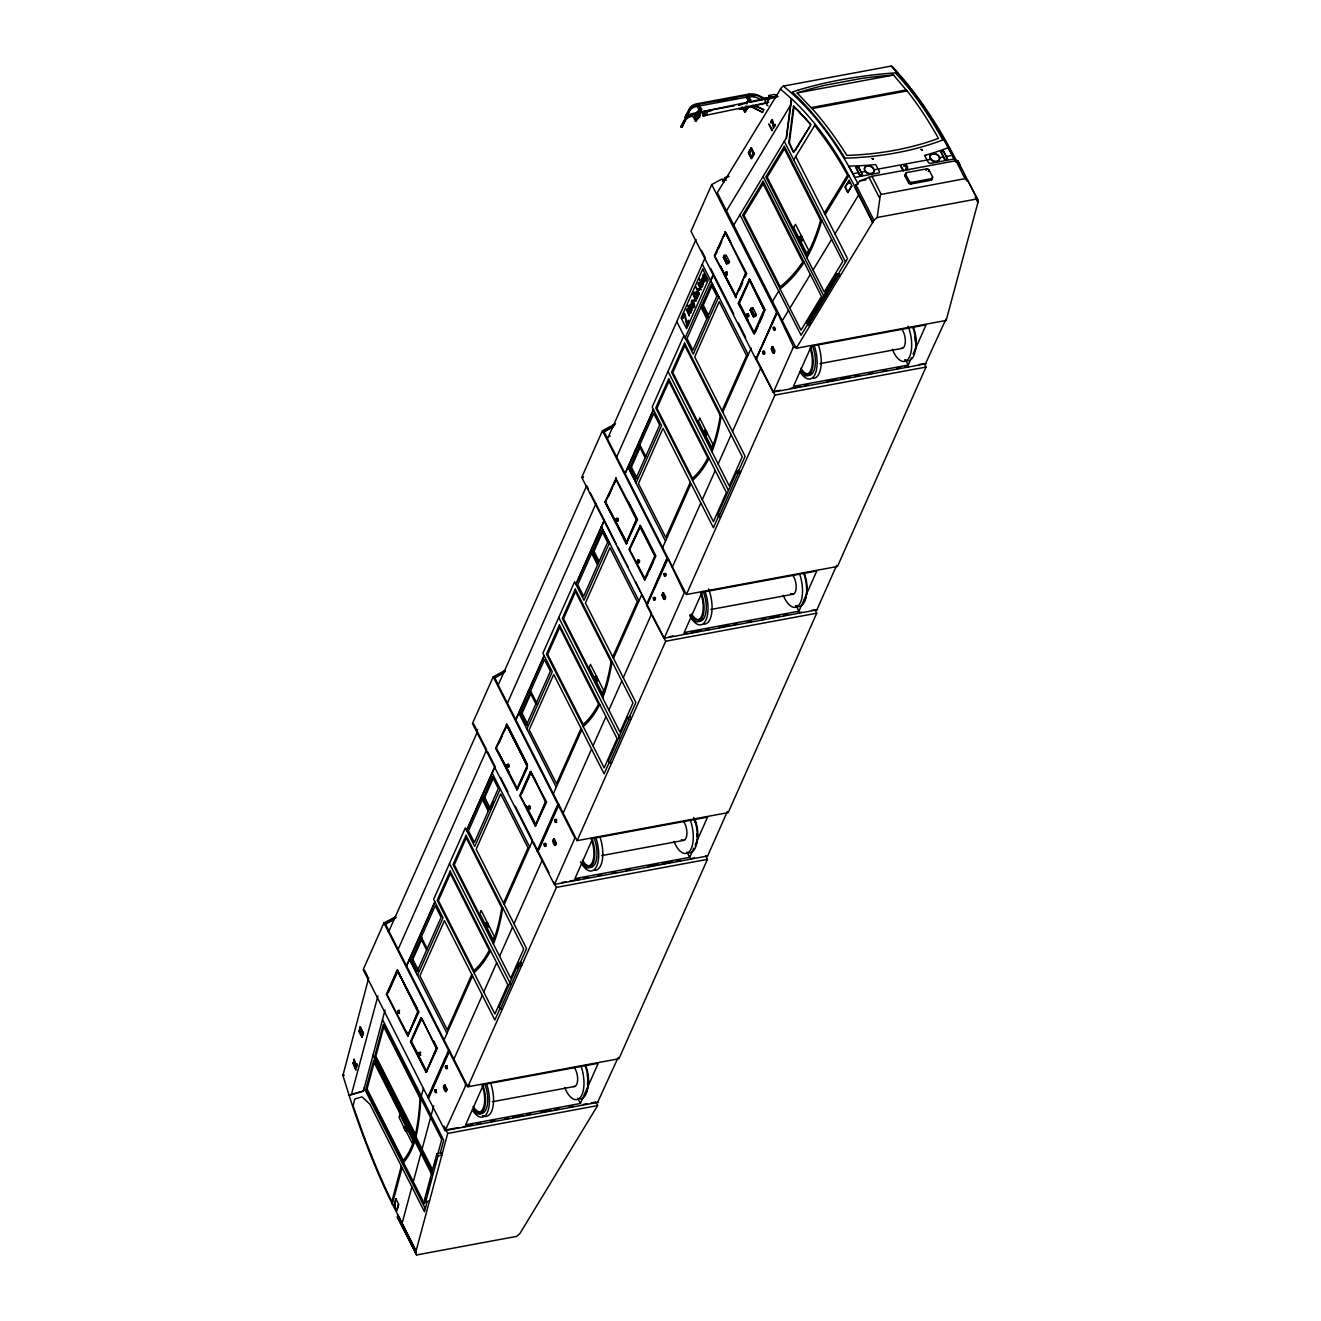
<?xml version="1.0" encoding="UTF-8"?>
<svg xmlns="http://www.w3.org/2000/svg" width="1321" height="1321" viewBox="0 0 1321 1321"><rect width="100%" height="100%" fill="white"/><g stroke="black" fill="none" stroke-linecap="round" stroke-linejoin="round"><path stroke-width="1.5" d="M768.839 98.613L768.888 95.492L774.8 94.402L778.019 96.615L772.108 97.704L768.888 95.492M344.253 1075.211A3.715 1.338 -44.4 0 1 342.932 1075.344L368.757 977.804M796.249 348.265L873.957 220.31L877.194 217.486L880.43 194.567L965.519 178.583L967.765 180.548L978.333 200.941L946.166 320.442L796.249 348.265L717.303 192.668L781.405 87.665A3.715 1.123 -41.5 0 1 783.353 86.096L891.031 66.116A3.715 2.13 -6.9 0 1 892.864 66.975L904.472 80.383A348.1 122.275 75.3 0 1 910.136 87.302M616.874 518.41L618.063 521.234L618.178 518.393M703.135 112.896C704.374 109.379 705.464 117.586 703.317 114.118M791.395 98.613L786.259 138.094L733.749 225.082M786.441 138.309L791.576 98.778M794.103 106.225L789.364 142.685L793.607 152.311L788.769 142.751L793.492 106.274L809.905 123.183M766.411 99.125L757.115 94.782A16.166 12.087 23.9 0 0 748.743 94.138L696.662 103.814A16.166 12.087 23.9 0 0 690.305 107.183L685.153 117.09L686.127 117.552L690.8 108.223A15.125 11.311 23.9 0 1 697.125 104.64L698.066 104.458L700.625 109.478L698.875 116.991L695.44 121.136L699.833 116.809L701.567 109.313L699.024 104.293L747.224 95.343L749.288 101.453L750.724 100.181L748.181 95.162L749.123 94.98A15.125 11.311 23.9 0 1 757.676 95.806L766.064 99.851M700.229 110.997L699.288 115.753L696.101 118.064L697.075 113.441L699.205 111.047L698.347 115.934L696.101 118.064M696.382 117.387L695.44 117.552L696.547 112.384L699.866 109.544L697.488 112.202M698.033 113.259L697.108 118.015M745.919 105.862L745.259 108.949L747.29 106.39M777.029 311.872L755.992 359.428L773.346 392.354L793.508 346.746L777.029 311.872L756.273 358.602M401.287 1166.063L391.842 1201.697L387.829 1193.259A345.64 121.4 75.3 0 1 368.443 1147.833L364.827 1138.834M351.452 1094.382L377.938 995.935M385.055 1009.954L363.391 1091.262L349.124 1095.439M400.065 1113.62L399.091 1117.302L405.118 1130L406.34 1130.495L405.613 1127.275L404.705 1128.712M392.238 1204.24L402.096 1167.632M421.333 1096.1L423.397 1088.454M394.385 1205.082L395.97 1199.237M413.027 1140.287L412.235 1143.21L405.283 1129.521L405.431 1127.16M396.944 1210.102L398.513 1204.257M595.738 1101.929L597.604 1105.594L519.896 1233.566L516.676 1236.373L416.627 1254.95L397.39 1217.153L397.935 1215.072L416.098 1250.855M402.112 1223.296L411.888 1186.952M413.291 1181.734L420.97 1153.216M422.093 1149.039L430.58 1117.516M431.141 1115.436L433.717 1105.859M425.643 1201.912L437.994 1156.024L441.891 1155L440.752 1152.771L436.855 1153.794L424.52 1199.683L425.643 1201.912L429.54 1200.888M425.989 1198.015L424.454 1203.728L366.049 1088.62L373.727 1060.102L432.116 1175.195M426.997 1194.217L428.532 1188.504M429.556 1184.706L431.092 1179.009M434.84 1165.122L436.425 1159.211M437.482 1155.264L441.726 1139.495L383.338 1024.402L374.85 1055.925L432.314 1169.201M427.112 1201.879L424.454 1211.72L369.913 1104.191L362.037 1096.876L354.755 1099.006L353.087 1105.908L364.943 1139.148M415.537 1252.935L447.703 1133.418L443.972 1126.07M922.867 104.491L924.783 108.586M959.723 166.809L960.169 165.158L957.675 160.683L956.421 160.634L871.744 176.353L859.905 180.944L854.456 186.756L872.603 222.539M509.229 766.692C506.637 769.086 507.991 760.285 509.262 765.833M485.979 923.577A2.51 1.123 79.5 0 0 487.333 927.524A2.51 1.123 79.5 0 0 488.027 924.106A2.51 1.123 79.5 0 0 485.979 923.577L486.739 926.764M465.553 1085.895L465.339 1083.418L448.579 1050.41L427.839 1097.14L445.111 1130.776L465.553 1085.895L469.566 1085.152M793.36 347.489L797.389 346.746M618.178 1057.427L597.571 1102.391M945.935 319.17L925.377 363.969M695.44 121.136L692.898 116.116L691.956 116.281A15.125 11.311 23.9 0 0 685.632 119.864L681.801 127.295L680.827 126.833L685.979 116.925A16.166 12.087 23.9 0 1 692.336 113.556L734.377 105.746M681.801 127.295L686.474 117.965A15.125 11.311 23.9 0 1 692.798 114.382L693.74 114.2L695.44 117.552M698.925 109.709L697.224 106.374L698.066 104.458M699.024 104.293L698.165 106.192L746.382 97.242L747.224 95.343M748.743 94.138L747.323 97.077L748.28 96.895A15.125 11.311 23.9 0 1 756.834 97.704L761.854 100.132M395.639 916.741L383.916 922.95L363.176 969.697L427.839 1097.14M497.802 683.865L494.45 677.26L505.349 671.464L504.919 670.606L493.195 676.814L472.439 723.545L554.391 884.641L574.883 838.125L557.858 804.258L537.102 851.005M615.536 423.843L602.459 430.679L581.719 477.409L647.009 604.754M723.809 182.298L722.108 178.946L711.738 184.544L690.982 231.274L755.645 358.718M748.776 107.265L744.598 112.004L747.835 107.447M396.085 917.6L384.692 924.485L394.467 919.201M582.974 477.855L583.453 476.765M614.182 424.454L614.628 425.329L603.235 432.198L613.01 426.931M388.06 931.09L388.539 930.001L385.187 923.396M477.063 730.612L477.541 729.522M695.985 239.497L607.462 438.902L686.408 594.516L837.464 566.478L925.988 367.073L924.122 363.407M723.148 181.439L724.816 177.691L728.135 176.172M748.165 106.522A15.125 11.311 23.9 0 1 752.508 107.447L762.564 112.302L763.769 109.693L755.315 105.614M398.116 949.304L486.64 749.899L477.442 731.784L388.919 931.189L467.865 1086.787L618.938 1058.748L707.445 859.36L705.596 855.678M507.396 703.168L595.903 503.763M616.659 457.033L705.183 257.628L701.501 250.379M397.093 970.258L418.955 1011.985L407.677 1036.06L386.459 994.218L397.093 970.258L417.106 1008.352M527.409 767.699L516.957 789.925L495.722 748.082L506.983 724.007M628.268 501.518L637.498 519.714L626.22 543.79L605.001 501.947L616.263 477.872M720.44 266.594L736.127 297.539L714.265 255.795L725.526 231.736L714.744 255.927L736.028 296.531L720.754 266.429M397.72 970.142L386.937 994.333L408.321 1035.945M517.502 788.819L496.201 748.198L507.082 724.998M605.464 502.063L626.765 542.683L605.464 502.063L616.346 478.863L613.984 484.196M388.357 992.451L397.803 971.133L417.849 1011.985L408.222 1034.954L406.422 1031.404M499.189 742.765L502.343 735.648M504.721 730.331L506.29 726.781M608.469 496.613L612.416 487.746M716.956 252.261L714.744 255.927M718.525 248.711L721.679 241.594M724.04 236.277L725.625 232.727L745.655 273.563L735.401 296.664M683.882 335.633L652.178 407.066L661.557 425.56L636.062 483.024M406.455 965.734L434.857 901.748M466.577 830.315L494.979 766.329L487.565 751.732M515.718 719.598L544.136 655.612M575.84 584.179L604.242 520.193M624.998 473.463L653.4 409.477M685.104 338.044L713.522 274.058M406.604 966.014L435.005 902.028M466.709 830.595L495.111 766.609M515.867 719.879L544.269 655.893M575.989 584.46L604.391 520.474M625.13 473.744L653.548 409.758M710.764 280.861L713.654 274.339L710.731 268.576M417.155 971.315L411.26 959.69L435.22 905.727L441.115 917.352L417.155 971.315L418.74 971.018L412.829 959.393L422.307 938.075L420.722 938.372L426.617 949.997M526.435 725.179L520.524 713.555L544.483 659.592L550.395 671.217L526.435 725.179L528.004 724.882L522.109 713.257L530.778 693.723M601.699 530.695L577.739 584.675L583.651 596.299L607.61 542.337L601.699 530.695L603.284 530.415L594.004 551.303L599.057 561.26M629.803 467.419L653.763 413.44L659.658 425.081L635.698 479.044L629.803 467.419L631.372 467.122L640.058 447.571M490.636 809.063L484.741 797.438L493.245 778.284M708.337 315.125L703.284 305.151L712.547 284.279M729.489 261.69L728.697 263.473L726.6 263.853L723.363 257.182L724.156 255.399L726.121 255.036L729.489 261.69L727.376 262.086L726.6 263.853L723.363 257.182L725.328 256.819M716.874 296.185L692.914 350.164L687.019 338.523L710.979 284.56L716.874 296.185L718.442 295.904M491.412 807.313L493.724 802.095M417.519 975.294L443.03 917.847L433.635 899.337L465.339 827.904L474.734 846.414L500.246 788.951M526.782 729.159L552.294 671.695L542.898 653.201L574.618 581.768L583.998 600.262L609.509 542.815M718.773 296.68L693.277 354.127L676.781 321.614M516.858 788.934L527.112 765.85L506.455 725.113M626.137 542.799L636.375 519.714L615.718 478.978M407.677 1036.06L417.849 1011.985M516.957 789.925L527.591 765.965L506.356 724.123M626.22 543.79L636.375 519.714M735.5 297.654L745.655 273.563M739.397 290.158L742.666 282.793M745.127 277.261L746.761 273.579L724.899 231.852M433.684 1041.031L437.35 1048.263L426.089 1072.338L410.517 1041.642L421.151 1017.682L410.996 1041.774L421.878 1018.557L436.244 1048.247L426.617 1071.215M530.415 771.547L546.613 802.128L535.352 826.186L519.78 795.506L530.415 771.547L535.632 780.463M644.631 580.051L629.06 549.371L640.322 525.296L655.893 555.976L644.631 580.051L647.703 574.404M753.895 333.916L738.323 303.236L749.585 279.16L765.156 309.841L754.522 333.8M526.187 805.942L535.897 825.08L520.259 795.622L531.059 771.431M629.539 549.486L640.404 526.286L629.539 549.486L645.16 578.945M754.44 332.809L738.802 303.351L749.585 279.16M521.679 793.739L531.141 772.422L545.507 802.111L535.269 825.196M748.264 320.623L739.43 303.236L749.684 280.151L764.05 309.841L753.812 332.925M750.229 310.121L751.005 308.338L752.97 307.975L756.355 314.629L755.562 316.413L753.449 316.809L750.229 310.121L753.449 316.809L754.241 315.025L751.005 308.338L754.241 315.025L756.355 314.629M752.194 309.758L752.97 307.975M644.532 579.06L654.787 555.976L639.777 526.402M426.089 1072.338L436.871 1048.131M535.352 826.186L545.507 802.111M649.338 570.722L653.433 561.508M755.348 331.951L757.792 326.436M759.426 322.737L762.712 315.372M471.779 974.518L447.241 1029.802L419.896 975.905L444.434 920.638L494.863 1020.01L500.098 1008.204M503.499 903.085L528.037 847.818L500.692 793.921L476.154 849.205L526.567 948.577L517.964 967.963M581.058 728.383L556.521 783.667L529.176 729.77L553.714 674.486L604.126 773.875L609.377 762.068M612.762 656.95L637.3 601.682L609.955 547.786L585.418 603.053L635.847 702.442L629.655 716.378M690.322 482.248L665.784 537.515L638.439 483.635L662.977 428.351L713.406 527.74L719.4 514.232M722.026 410.814L746.563 355.547L719.235 301.65L694.697 356.918L745.11 456.306L737.316 473.876M444.087 1039.908L472.489 975.922M504.193 904.489L532.611 840.503L515.24 806.256M553.35 793.772L581.752 729.786M613.472 658.353L641.874 594.367L651.682 613.687L623.281 677.673M662.63 547.621L691.032 483.651M722.736 412.218L751.154 348.232M646.382 604.869L667.122 558.123L602.459 430.679M428.186 1097.834L449.206 1050.294M537.465 851.698L558.486 804.142M646.729 605.563L668.112 558.7L684.245 592.898L664.083 638.489L646.729 605.563L667.122 558.123M428.813 1097.718L449.569 1050.988M538.918 849.717L558.833 804.852M777.375 312.565L755.992 359.428M453.879 1059.227L482.297 995.241M483.734 991.972L496.696 962.794M499.602 956.255L512.548 927.078M514.001 923.808L542.403 859.822M563.159 813.092L591.56 749.106M593.013 745.837L605.959 716.659M608.865 710.12L621.828 680.942M672.422 566.957L700.824 502.971M702.277 499.701L715.239 470.524M718.145 463.985L731.091 434.807M732.544 431.538L760.946 367.552M443.311 1087.233L444.913 1084.937L447.175 1089.396C445.97 1095.274 441.594 1086.655 444.913 1084.937M552.574 841.081L554.176 838.785L556.438 843.26C555.249 849.139 550.874 840.519 554.176 838.785M661.854 594.945L663.439 592.65L665.718 597.125C663.753 605.629 659.361 586.26 664.744 599.288M771.117 348.81L772.719 346.515L774.981 350.973C773.792 356.868 769.416 348.249 772.719 346.515M445.573 1091.691L446.548 1089.511L444.269 1085.053M554.837 845.556L555.811 843.376L553.549 838.918M664.116 599.42L665.074 597.241L662.812 592.766M773.379 353.268L774.354 351.089L772.091 346.63M500.263 1009.277L519.599 965.717L521.795 965.304L520.672 963.075L518.459 963.488L499.123 1007.048L500.263 1009.277L502.459 1008.864M609.526 763.142L628.862 719.582L631.075 719.169L629.935 716.94L627.723 717.353L608.387 760.913L609.526 763.142L611.739 762.729M718.789 517.006L738.125 473.446L740.338 473.034L739.199 470.804L737.002 471.217L717.666 514.761L718.789 517.006L721.002 516.594M467.865 1086.787L556.389 887.382L553.598 881.883M814.859 609.542L816.725 613.208L728.201 812.613L577.145 840.651L665.668 641.246L652.607 615.52M686.408 594.516L774.932 395.111L755.595 357.017M931.966 178.946A1.8 1.338 23.9 0 1 930.958 180.267L910.813 183.999A1.8 1.338 23.9 0 1 908.534 182.892L904.984 175.908L906.586 172.589L926.731 168.857A1.8 1.338 23.9 0 1 929.01 169.947L932.56 176.948L931.833 178.583M908.534 182.892L909.261 181.274L905.711 174.273A1.8 1.338 23.9 0 1 906.586 172.589M910.813 183.999L911.54 182.364L931.685 178.632A1.8 1.338 23.9 0 0 932.56 176.948M926.004 170.492L926.731 168.857M928.283 171.581L929.01 169.947M930.958 180.267L931.685 178.632M580.398 1103.481L598.248 1063.273L483.503 1084.574L465.653 1124.765L580.398 1103.481L577.723 1098.197M695.358 844.548L707.528 817.138L592.766 838.422L574.916 878.63L689.678 857.329L693.74 848.198M798.941 611.194L816.791 570.986L702.029 592.287L684.195 632.495L798.941 611.194L796.266 605.926M913.092 354.094L926.071 324.85L811.309 346.152L793.459 386.359L908.221 365.058L911.457 357.743M706.421 855.694L707.61 856.008L727.392 811.441M811.672 610.302L816.824 609.988L836.672 565.305M849.089 183.47L848.693 182.215L848.809 183.619M685.153 117.09L689.463 109.082A16.166 12.087 23.9 0 1 691.411 107.463M680.827 126.833L685.137 118.824A16.166 12.087 23.9 0 1 687.647 116.875M686.127 117.552L689.958 110.122A15.125 11.311 23.9 0 1 696.283 106.539L697.224 106.374M763.769 109.693L753.35 105.548A15.125 11.311 23.9 0 0 752.64 105.317M762.564 112.302L751.946 106.423M598.281 1102.275L445.771 1130.462M726.5 210.782L790.503 105.383M793.607 152.311L811.044 124.521M795.259 150.511L809.988 126.255M793.69 159.824L815.288 124.455M793.128 228.252L795.506 224.322L808.667 250.23L806.768 253.368M772.471 301.386L778.696 291.132M825.196 214.563L848.99 175.363M849.106 180.795L845.308 187.054L847.851 192.073L851.649 185.832M782.28 320.706L788.488 310.468M789.859 308.222L810.351 274.471M813.059 269.996L831.603 239.464M834.988 233.883L858.617 194.98M807.048 323.15L836.887 274.025L838.984 273.81L840.123 276.039L838.009 276.254L808.188 325.379L807.048 323.15L809.146 322.935L838.984 273.81M807.659 324.372L801.054 335.237L739.843 214.547M808.601 322.819L835.83 277.988M824.403 212.995L847.554 175.181L843.211 167.453A345.64 186.608 84.2 0 0 819.499 131.786L814.76 125.346M742.567 107.695L741.675 107.711M774.106 326.964L774.833 330.349L775.444 328.351M595.21 677.425C593.756 682.742 599.024 679.341 595.21 677.425A2.51 1.123 79.5 0 1 597.142 677.574A2.51 1.123 79.5 0 1 596.993 681.339A2.51 1.123 79.5 0 1 595.21 678.631M595.523 677.359C594.087 682.808 599.42 679.11 595.391 677.293M530.365 808.865C527.822 810.252 529.061 802.772 530.415 807.214M487.053 926.797C488.572 921.629 483.156 925.063 487.168 926.863M556.835 822.256C554.655 823.842 555.084 816.626 556.785 820.176M546.2 846.216C543.658 847.603 544.913 840.139 546.267 844.581M872.884 222.077L854.819 186.178A4.277 2.097 -26.9 0 1 856.735 184.709M745.705 103.253L748.082 100.594L746.382 97.242M405.877 1130.693L405.299 1127.374M413.49 1246.38L413.011 1247.536L416.627 1254.95M610.186 436.046L607.082 437.73L603.714 431.108M493.971 678.35L503.747 673.066M941.014 151.089L944.631 159.659L947.421 159.659L943.59 150.941L940.668 151.75L944.845 159.395L947.669 159.263L942.93 150.71M856.058 166.826L859.641 175.396L862.563 175.379L858.766 166.859L855.694 167.519L859.872 175.132L862.712 175.032L857.824 166.529M725.51 178.071L729.126 176.403M858.138 184.098L848.726 166.099A272.671 195.888 20.8 0 0 873.759 164.712L875.641 164.498L879.39 171.433A1.8 1.321 22.8 0 1 878.482 173.001L854.852 177.394L852.953 173.761L858.551 172.721M797.157 92.949L802.342 91.314A297.44 148.183 6.3 0 1 826.203 85.006L860.285 78.666A297.44 148.183 6.3 0 1 887.316 75.545L893.541 75.049L909.277 93.609A353.153 153.897 80.9 0 1 937.349 136.459L938.422 138.391L933.435 140.191A289.695 202.096 18.8 0 1 852.755 155.168L846.844 155.399L845.655 153.467A353.153 163.226 78 0 0 814.463 111.212L797.157 92.949L893.541 75.049M349.008 1095.092L363.258 1090.931M746.481 103.187L738.389 104.986L742.369 104.26M750.311 102.328L769.516 98.117M767.815 102.823L739.199 109.214L743.558 108.322M703.053 115.918L707.28 115.059L706.471 110.832L702.244 111.691L703.053 115.918L704.919 115.571M764.677 98.646L766.444 98.315L704.72 111.162L705.53 115.389L767.253 102.543L765.486 102.873L764.677 98.646L776.93 96.169M765.486 102.873L768.64 102.196M768.376 100.792L767.831 97.969L777.161 96.103M717.848 101.618L727.854 99.769M731.851 99.025L735.847 98.282M700.625 109.478L701.567 109.313M749.783 100.363L750.724 100.181M700.13 110.568L701.088 110.403M767.831 97.969L769.714 97.622M706.752 111.79L710.764 111.047M695.936 120.046L696.877 119.864M745.094 110.914L746.035 110.749M811.226 107.579L906.338 89.927M812.101 108.553L907.131 90.918M861.705 172.126L865.585 171.416A5.02 3.699 22.8 0 0 871.332 173.464A5.02 3.699 22.8 0 0 874.106 169.848L931.14 159.247L932.048 160.089A5.02 3.699 22.8 0 0 937.431 161.162A5.02 3.699 22.8 0 0 939.644 157.678L943.541 156.951M946.695 156.373L952.325 155.317L955.892 162.186M859.905 180.944L865.965 179.821M877.194 217.486L977.243 198.91M703.284 305.151L701.699 305.448L707.61 317.073L709.179 316.776M738.323 303.236L748.115 321.168M764.05 309.841L749.684 280.151M820.027 363.605L902.425 348.315M772.389 391.743L780.43 390.24M790.453 388.391L800.493 386.525M804.506 385.782L808.535 385.038M826.599 381.67L836.639 379.821M840.651 379.061L850.691 377.212M854.704 376.468L858.716 375.709M868.756 373.86L872.768 373.1M882.808 371.251L886.82 370.507M896.86 368.642L900.872 367.899M904.885 367.139L908.898 366.396M918.937 364.546L922.95 363.787M773.578 392.04L926.153 363.721M774.932 395.111L925.988 367.073M605.001 501.947L626.848 543.674M637.498 519.714L615.636 477.987M594.004 551.303L592.435 551.584L598.33 563.208M710.88 609.476L793.277 594.186M669.153 636.755L673.165 636.012M683.205 634.146L687.217 633.403M691.23 632.66L701.269 630.794M705.282 630.051L709.294 629.308M719.334 627.442L729.374 625.576M733.386 624.833L737.399 624.09M747.438 622.224L751.451 621.481M761.49 619.615L765.503 618.872M769.516 618.129L779.555 616.263M783.568 615.52L787.597 614.777M797.62 612.911L801.649 612.168M664.314 638.175L816.89 609.873M665.668 641.246L816.725 613.208M537.465 703.565L535.897 703.862L530.002 692.237M520.524 713.555L522.109 713.257M495.722 748.082L509.279 773.429M496.201 748.198L509.411 772.884M527.112 765.85L507.974 726.765M484.741 797.438L483.156 797.719L489.067 809.36M601.616 855.612L684.014 840.321M561.887 882.527L565.9 881.784M569.912 881.041L579.952 879.175M583.965 878.432L587.977 877.672M598.017 875.823L602.029 875.063M612.069 873.214L616.081 872.471M626.121 870.605L630.134 869.862M648.215 866.51L658.238 864.644M662.267 863.901L672.29 862.035M676.319 861.292L680.332 860.549M690.371 858.683L694.384 857.94M555.051 884.327L707.61 856.008M556.389 887.382L707.445 859.36M411.26 959.69L412.829 959.393M386.459 994.218L387.565 994.218M410.517 1041.642L426.716 1072.223M436.244 1048.247L437.35 1048.263M492.337 1101.747L574.751 1086.456M444.583 1130.149L458.635 1127.54M462.647 1126.796L472.687 1124.931M476.699 1124.188L480.712 1123.444M490.752 1121.579L494.764 1120.835M504.804 1118.97L508.816 1118.227M512.845 1117.483L522.868 1115.618M526.897 1114.874L530.91 1114.131M540.95 1112.265L550.989 1110.4M555.002 1109.657L559.014 1108.913M569.054 1107.048L573.066 1106.304M583.106 1104.439L587.118 1103.696M591.131 1102.952L595.144 1102.209M447.703 1133.418L597.604 1105.594M704.72 111.162L706.471 110.832M705.298 115.439L707.28 115.059M793.492 106.274L799.998 112.136M799.387 112.202L806.487 119.187M808.188 325.379L810.285 325.164L809.146 322.935M486.111 923.429L487.647 925.344L486.64 926.929M399.52 1013.504C397.737 1013.504 398.017 1008.468 399.636 1010.664M420.755 1055.363L419.533 1052.936L420.656 1052.193M447.225 1068.755L446.019 1066.79L447.142 1065.585M436.59 1092.715L435.385 1090.75L436.508 1089.544M768.029 105.796L766.758 105.053C765.932 101.172 770.688 96.813 774.486 97.704L774.998 98.2M686.012 115.175L686.97 115.654M681.686 124.917L682.643 125.396M727.111 275.098L726.104 272.671L727.244 271.928M748.247 313.556C745.424 313.82 749.618 319.632 748.957 314.943M764.099 350.907C761.111 351.667 765.998 356.918 764.677 351.848M783.37 86.096C812.564 109.858 834.955 140.918 852.904 173.761M780.315 88.92L793.871 100.908A348.1 187.929 84.2 0 1 813.653 122.391L819.994 130.383A347.44 187.582 84.2 0 1 843.838 166.231L854.72 186.294M891.031 66.116C915.932 92.453 935.268 123.48 952.325 155.317M805.893 119.253L810.434 124.587M953.035 155.597L948.841 147.853A345.64 121.4 75.3 0 0 946.15 143.048M397.39 1217.153L413.011 1247.536M909.244 169.699L906.421 169.319C910.235 166.496 903.878 162.813 903.762 166.297L906.206 166.165L905.694 170.359M958.848 165.108L949.072 146.714A347.44 122.044 75.3 0 0 927.028 110.518L921.414 102.394A348.1 122.275 75.3 0 0 911.259 88.738M957.708 160.733L978.333 200.941M963.356 173.976L966.989 181.126M975.162 197.225L977.887 202.592M955.958 160.716L965.04 178.616M871.992 176.304L881.074 194.187M868.954 177.196L879.208 197.423M855.81 184.527L873.957 220.31M905.546 359.791L908.221 365.058M795.721 156.472L847.554 258.652L838.967 272.803L840.387 275.594M784.311 141.314L845.539 262.004M836.887 274.025L838.009 276.254M743.855 108.487L745.556 111.839M742.055 106.984L744.598 112.004M793.607 227.443L807.28 254.375M763.043 176.32L824.271 297.01M694.697 114.035L697.389 119.336M694.697 117.619L696.398 120.954M724.816 177.691L726.17 180.383M711.738 184.544L776.401 311.987M726.451 233.553L731.074 242.651M725.625 232.727L731.008 243.345M748.957 279.276L764.529 309.956M772.504 350.181L774.007 353.153M714.578 276.139L733.766 313.985M738.34 323.001L745.655 337.416M702.277 264.15L748.247 354.755M710.516 280.812L718.69 296.895M700.923 307.199L706.834 318.823M739.116 469.814L740.536 472.604M737.002 471.217L738.125 473.446M668.03 371.35L728.333 490.19M639.843 444.781L645.738 456.406M639.265 446.102L645.16 457.726M612.828 425.081L613.274 425.956M631.372 467.122L637.283 478.747M627.987 466.709L636.161 482.792M628.036 467.205L665.52 541.098M639.694 525.411L655.266 556.091M588.555 489.265L586.722 485.649L498.199 685.038L577.145 840.651M590.388 492.898L616.28 543.905M618.096 547.505L628.169 567.336M635.467 581.752L640.966 592.568M601.352 526.732L638.968 600.906M601.253 526.947L609.41 543.03M591.659 553.334L597.554 564.959M629.853 715.949L631.256 718.74M627.723 717.353L628.862 719.582M687.003 852.062L689.678 857.329M594.896 678.829L589.133 667.485L590.487 664.446L603.647 690.355L602.293 693.409L595.705 680.447M558.766 617.485L619.978 738.158M530.58 690.933L536.475 702.557M503.565 671.217L504.011 672.092M518.724 712.845L556.257 787.233M493.195 676.814L557.858 804.258M507.908 725.823L527.294 764.033M531.141 772.422L537.317 784.608M553.202 840.965L555.481 845.44M525.907 806.223L535.071 824.271M473.711 723.991L476.221 728.944M500.609 777.425L507.925 791.84M533.502 842.253L548.942 872.686M492.073 772.868L529.704 847.042M482.396 799.469L488.291 811.094M520.573 962.084L521.993 964.875M518.459 963.488L519.599 965.717M449.487 863.62L510.715 984.294M421.3 937.068L427.211 948.693M394.285 917.352L394.731 918.244M409.444 958.98L417.618 975.08M409.493 959.475L446.977 1033.369M383.916 922.95L448.579 1050.41M397.803 971.133L416.676 1008.319M433.338 1041.179L435.996 1046.397M421.151 1017.682L436.723 1048.379M443.939 1087.1L446.201 1091.575M411.624 1041.642L425.742 1069.482M364.431 970.126L367.783 976.747M382.479 1019.515L443.707 1140.205L440.587 1151.796L442.007 1154.587M436.855 1153.794L437.994 1156.024M372.869 1055.215L432.248 1172.255M399.867 1114.379L413.539 1141.311M364.068 1087.91L425.296 1208.599M342.684 1074.7L350.478 1099.683A347.72 122.126 75.3 0 0 387.482 1194.201L415.983 1251.268M397.836 1215.485L397.836 1215.584A4.277 2.097 -26.9 0 0 398.182 1216.261M904.984 175.908A1.8 1.338 23.9 0 1 905.479 174.339M911.54 182.364A1.8 1.338 23.9 0 1 909.261 181.274M865.585 171.416A5.02 3.616 20.8 0 1 867.253 165.918A5.02 3.616 20.8 0 1 874.106 169.831M931.123 159.247A5.02 3.616 20.8 0 1 932.791 153.748A5.02 3.616 20.8 0 1 939.644 157.661M821.811 220.145A174.306 94.105 84.2 0 1 806.883 257.826M926.913 111.856A345.64 121.4 75.3 0 1 931.355 118.593M934.31 123.216A345.64 121.4 75.3 0 1 937.976 129.144M804.175 262.285A211.542 114.2 84.2 0 1 780.051 288.903M414.794 1141.047A174.306 61.228 75.3 0 1 403.483 1162.414M420.772 1098.197A211.542 74.306 75.3 0 1 415.917 1136.869M403.499 1228.018A3.567 2.592 -43 0 1 402.773 1227.308M721.283 415.471A174.719 78.484 79.5 0 1 711.953 451.799M709.063 458.337A174.719 78.484 79.5 0 1 692.485 480.382M574.222 1067.467A10.766 4.838 79.5 0 1 577.64 1079.918A10.766 4.838 79.5 0 1 573.463 1086.473M585.153 1065.453A24.042 10.799 79.5 0 1 579.952 1098.89M581.058 1066.212A24.042 10.799 79.5 0 1 580.546 1097.124A24.042 10.799 79.5 0 1 564.661 1087.513M585.484 1064.941A20.409 9.164 79.5 0 1 585.946 1092.351M587.333 1075.03A18.61 8.355 79.5 0 1 587.696 1079.769M587.696 1081.288A18.61 8.355 79.5 0 1 587.482 1084.178M482.049 1111.407A18.61 8.355 79.5 0 1 473.166 1106.404M486.524 1083.765A24.042 10.799 79.5 0 1 487.02 1113.091A24.042 10.799 79.5 0 1 472.571 1110.02M484.642 1083.666A20.409 9.164 79.5 0 1 487.119 1105.974A20.409 9.164 79.5 0 1 478.301 1112.86M483.04 1085.631A20.409 9.164 79.5 0 1 484.163 1108.93A20.409 9.164 79.5 0 1 473.562 1111.192M490.619 1083.005A24.042 10.799 79.5 0 1 492.634 1108.22A24.042 10.799 79.5 0 1 482.462 1115.535M481.851 1084.937A18.61 8.355 79.5 0 1 483.618 1107.064A18.61 8.355 79.5 0 1 473.76 1109.657M683.485 821.332A10.766 4.838 79.5 0 1 686.821 835.037A10.766 4.838 79.5 0 1 681.405 839.644M693.723 817.468A24.042 10.799 79.5 0 1 689.215 852.755M690.338 820.077A24.042 10.799 79.5 0 1 689.826 850.988A24.042 10.799 79.5 0 1 673.941 841.378M694.763 818.805A20.409 9.164 79.5 0 1 695.209 846.216M694.169 819.681A18.61 8.355 79.5 0 1 695.193 822.603M696.976 833.634A18.61 8.355 79.5 0 1 696.894 836.622M591.313 865.255A18.61 8.355 79.5 0 1 582.429 860.268M595.804 837.63A24.042 10.799 79.5 0 1 596.283 866.956A24.042 10.799 79.5 0 1 581.834 863.884M593.922 837.514A20.409 9.164 79.5 0 1 590.091 867.484M591.709 837.927A20.409 9.164 79.5 0 1 592.98 863.901A20.409 9.164 79.5 0 1 580.447 861.804M599.899 836.87A24.042 10.799 79.5 0 1 594.681 870.291M591.114 838.802A18.61 8.355 79.5 0 1 592.881 860.912A18.61 8.355 79.5 0 1 583.023 863.521M792.765 575.18A10.766 4.838 79.5 0 1 796.084 588.902A10.766 4.838 79.5 0 1 790.668 593.509M803.696 573.182A24.042 10.799 79.5 0 1 805.711 598.396A24.042 10.799 79.5 0 1 795.523 605.728M799.601 573.941A24.042 10.799 79.5 0 1 799.089 604.853A24.042 10.799 79.5 0 1 783.204 595.226M804.027 572.67A20.409 9.164 79.5 0 1 804.472 600.081M702.376 617.353A18.61 8.355 79.5 0 1 691.709 614.116M705.067 591.478A24.042 10.799 79.5 0 1 705.563 620.82A24.042 10.799 79.5 0 1 691.114 617.733M703.185 591.379A20.409 9.164 79.5 0 1 699.354 621.349M700.989 591.791A20.409 9.164 79.5 0 1 702.244 617.766A20.409 9.164 79.5 0 1 689.711 615.669M708.469 588.885A24.042 10.799 79.5 0 1 703.961 624.156M700.939 594.087A18.61 8.355 79.5 0 1 701.302 616.808A18.61 8.355 79.5 0 1 690.123 614.414M901.913 329.325A10.766 4.838 79.5 0 1 905.331 341.776A10.766 4.838 79.5 0 1 901.153 348.331M912.844 327.311A24.042 10.799 79.5 0 1 914.859 352.525A24.042 10.799 79.5 0 1 904.687 359.857M908.055 326.237A24.042 10.799 79.5 0 1 908.584 358.503A24.042 10.799 79.5 0 1 892.352 349.371M913.174 326.799A20.409 9.164 79.5 0 1 915.106 351.072M915.007 336.888A18.61 8.355 79.5 0 1 915.387 341.627M807.626 373.81A18.61 8.355 79.5 0 1 800.856 368.262M814.215 345.623A24.042 10.799 79.5 0 1 814.71 374.949A24.042 10.799 79.5 0 1 800.262 371.878M812.332 345.524A20.409 9.164 79.5 0 1 814.793 367.832A20.409 9.164 79.5 0 1 805.992 374.718M810.731 347.489A20.409 9.164 79.5 0 1 811.854 370.788A20.409 9.164 79.5 0 1 801.253 373.05M818.31 344.864A24.042 10.799 79.5 0 1 813.109 378.301M810.087 348.232A18.61 8.355 79.5 0 1 811.111 369.467A18.61 8.355 79.5 0 1 801.451 371.515M746.613 103.682A16.166 12.087 23.9 0 1 747.372 103.682M688.852 116.281A16.166 12.087 23.9 0 1 690.817 115.621M692.567 106.819A16.166 12.087 23.9 0 1 694.466 106.06M748.594 95.954A16.166 12.087 23.9 0 1 754.72 96.284M502.756 907.758A174.719 78.484 79.5 0 1 493.427 944.086M490.52 950.608A174.719 78.484 79.5 0 1 473.942 972.652M599.784 704.473A174.719 78.484 79.5 0 1 583.205 726.517M612.019 661.623A174.719 78.484 79.5 0 1 602.69 697.95M693.459 303.88C692.798 308.189 690.322 296.449 693.459 303.88M705.018 277.839C704.357 282.133 701.897 270.392 705.018 277.839M693.806 304.903C693.129 308.52 689.81 301.304 692.154 300.032C696.134 304.854 694.219 310.518 693.806 304.903M696.464 294.368L697.835 296.994L698.71 295.062L696.398 291.033L695.556 292.981L695.969 293.79L696.613 292.205L696.464 294.368M705.364 278.847C704.704 282.463 701.368 275.247 703.713 273.975C707.709 278.797 705.794 284.461 705.364 278.847M682.627 316.462L683.221 318.427L683.915 315.339L684.823 316.033L687.019 326.37L689.067 321.763L688.274 320.194L686.903 323.298L684.79 313.671A2.51 1.123 79.5 0 0 683.915 313.341L682.627 316.462M690.008 304.986L691.824 310.584L690.553 305.201L692.931 308.107L690.668 304.045L690.008 304.986M701.583 278.929L703.383 284.543L702.128 279.144L704.489 282.05L702.244 277.988L701.583 278.929M697.835 294.616C697.604 297.985 696.184 291.611 697.835 294.616M419.962 1098.197L419.847 1100.707A209.742 73.679 75.3 0 1 415.818 1132.691L415.454 1134.359L375.841 1056.272L383.767 1026.83L419.962 1098.197M353.962 1060.912L353.962 1062.348L354.144 1059.046L356.241 1065.618L356.769 1063.636L357.297 1064.676L356.505 1067.616L353.962 1060.912M688.687 310.683L690.685 313.143L688.34 312.516L689.43 315.983L686.326 309.857L687.894 308.272A3.005 1.354 79.5 0 1 688.423 309.23L688.687 310.683M700.246 284.626L702.26 287.086L699.915 286.459L700.989 289.926L697.884 283.817L699.453 282.232A3.005 1.354 79.5 0 1 699.981 283.173L700.246 284.626M770.655 121.78L771.002 123.101L772.422 121.449L773.495 128.368L775.41 125.231L774.882 124.191L773.594 126.304L772.537 119.864A1.668 0.908 84.2 0 0 771.877 119.65L770.655 121.78M397.704 1010.813C397.968 1017.352 400.907 1009.095 397.704 1010.813M418.939 1052.655C419.203 1059.194 422.142 1050.955 418.939 1052.655M434.791 1090.007C435.055 1096.562 437.994 1088.306 434.791 1090.007M445.425 1066.064C445.689 1072.602 448.628 1064.346 445.425 1066.064M506.983 764.677C507.247 771.216 510.187 762.96 506.983 764.677M528.218 806.52C528.466 813.059 531.422 804.803 528.218 806.52M544.054 843.871C544.318 850.427 547.257 842.171 544.054 843.871M554.688 819.912C554.952 826.467 557.891 818.211 554.688 819.912M616.246 518.526C616.511 525.081 619.45 516.825 616.246 518.526M637.482 560.385C637.746 566.924 640.685 558.667 637.482 560.385M638.109 560.269C638.373 566.808 641.312 558.552 638.109 560.269M691.725 115.208L692.254 116.479L691.725 115.208M653.334 597.736C653.598 604.275 656.537 596.035 653.334 597.736M653.961 597.62C654.225 604.159 657.164 595.92 653.961 597.62M663.968 573.776C664.232 580.332 667.171 572.076 663.968 573.776M664.595 573.661C664.859 580.216 667.799 571.96 664.595 573.661M704.225 431.851C704.522 438.671 708.073 429.721 704.225 431.851M704.539 431.785C704.654 437.73 707.23 430.844 704.539 431.785M725.526 272.39C725.79 278.946 728.73 270.689 725.526 272.39M746.745 314.233C747.009 320.788 749.948 312.532 746.745 314.233M762.597 351.601C762.861 358.14 765.8 349.883 762.597 351.601M773.231 327.641C773.495 334.196 776.434 325.94 773.231 327.641M394.599 1204.868L395.392 1206.023L394.698 1204.735M768.938 124.191L772.025 130.779L772.554 129.92L768.938 124.191M501.749 907.841L501.386 910.103A172.935 77.675 79.5 0 1 493.674 940.106L493.146 941.51L454.259 864.842L466.247 837.844L501.749 907.841M611.029 661.689L610.649 663.968A172.935 77.675 79.5 0 1 602.954 693.954L602.426 695.374L563.522 618.707L575.51 591.692L611.029 661.689M720.292 415.554L719.928 417.832A172.935 77.675 79.5 0 1 712.217 447.819L711.689 449.239L672.802 372.572L684.79 345.557L720.292 415.554M687.927 305.415L688.423 306.67L687.927 305.415M696.035 287.169L696.53 288.424L696.035 287.169M699.503 279.358L699.998 280.613L699.585 279.243M360.22 1026.78L358.998 1031.371L362.103 1037.513L363.341 1032.923L360.22 1026.78M360.319 1027.276L359.196 1031.437L362.02 1037.018L363.143 1032.857L360.319 1027.276M352.889 1062.711L355.91 1069.861L352.889 1062.711M374.157 1062.53L367.04 1088.966L403.252 1160.366L404.028 1159.475A172.506 60.601 75.3 0 0 413.357 1141.823L413.77 1140.617L374.157 1062.53M395.871 1198.758L394.186 1205.016L397.027 1210.597L398.711 1204.339L395.871 1198.758M688.274 310.914L687.96 311.756L687.448 309.131L688.274 310.914M699.833 284.857L699.519 285.699L699.024 283.074L699.833 284.857M820.605 220.244L819.945 222.622A172.506 93.13 84.2 0 1 807.626 253.731L806.817 255.234L767.204 177.163L784.393 148.86L820.605 220.244M872.141 158.52L873.445 159.114L872.141 158.52M921.051 149.438L922.355 150.033L921.051 149.438M702.722 269.121L681.091 317.866L686.59 328.714L708.238 279.986L702.722 269.121M693.195 294.385L695.985 301.205L695.028 297.208L697.009 298.909L697.372 298.1L694.829 295.887L694.235 292.04L694.598 297.126L693.195 294.385M689.05 307L691.081 312.268L689.05 307M697.158 288.754L699.172 294.022L697.158 288.754M700.625 280.944L702.64 286.211L700.625 280.944M694.119 299.834L693.921 301.601L694.119 299.834M699.156 288.49L698.958 290.257L699.156 288.49M450.164 871.067L437.201 900.245L494.896 1013.967L507.842 984.772L450.164 871.067M466.016 835.351L453.07 864.528L510.748 978.25L523.71 949.056L466.016 835.351M559.427 624.932L546.481 654.11L604.159 767.815L617.122 738.637L559.427 624.932M575.295 589.216L562.333 618.393L620.028 732.098L632.974 702.921L575.295 589.216M668.707 378.797L655.744 407.974L713.439 521.679L726.385 492.502L668.707 378.797M684.559 343.08L671.596 372.258L729.291 485.963L742.253 456.785L684.559 343.08M492.436 776.847L468.476 830.81L474.371 842.435L498.331 788.472L492.436 776.847M450.395 873.561L438.39 900.559L473.909 970.555L474.966 969.631A172.935 77.675 79.5 0 0 488.654 951.434L489.282 950.228L450.395 873.561M559.658 627.409L547.67 654.423L583.172 724.42L584.229 723.495A172.935 77.675 79.5 0 0 597.918 705.298L598.562 704.076L559.658 627.409M668.921 381.274L656.933 408.288L692.452 478.285L693.508 477.36A172.935 77.675 79.5 0 0 707.197 459.163L707.825 457.941L668.921 381.274M481.224 910.582L479.87 913.637L493.014 939.545L494.368 936.506L481.224 910.582M699.767 418.311L698.413 421.349L711.557 447.274L712.911 444.219L699.767 418.311M751.286 147.721L748.297 152.642L751.401 158.768L754.39 153.863L751.286 147.721M751.286 148.216L748.578 152.691L751.401 158.272L754.109 153.797L751.286 148.216M763.109 181.34L742.617 215.108L801.005 330.2L821.497 296.449L763.109 181.34M784.36 146.334L765.817 176.882L824.221 291.974L842.765 261.442L784.36 146.334M763.142 183.85L743.987 215.389L780.199 286.74L781.735 285.518A209.742 113.243 84.2 0 0 801.682 263.506L802.755 261.938L763.142 183.85M849.106 180.3L845.027 187.004L847.867 192.585L851.929 185.881L849.106 180.3M900.608 165.802L902.97 170.871L903.944 170.69L900.608 165.802M798.363 90.076L792.352 91.975L798.247 97.721A353.153 163.259 78 0 1 842.468 154.062L845.011 158.14A293.229 204.573 18.8 0 0 942.798 139.993L940.535 135.865A353.153 153.863 80.9 0 0 900.674 78.715L895.291 72.87L885.962 73.613A295.854 138.953 5 0 0 800.014 89.564L798.363 90.076M926.285 154.97L924.551 155.432L928.201 162.153A1.948 1.437 22.8 0 0 930.545 163.342L954.175 158.966L948.065 147.671A272.671 195.888 20.8 0 1 926.285 154.97M724.618 256.324L724.156 255.399L727.376 262.086L724.618 256.324M799.932 237.351A2.51 1.354 84.2 0 0 801.17 241.33A2.51 1.354 84.2 0 0 802.309 237.83A2.51 1.354 84.2 0 0 799.932 237.351M865.437 171.713A5.02 3.748 23.9 0 0 873.709 172.093A5.02 3.748 23.9 0 0 868.425 165.934A5.02 3.748 23.9 0 0 865.437 171.713M930.991 159.544A5.02 3.748 23.9 0 0 939.264 159.94A5.02 3.748 23.9 0 0 933.964 153.764A5.02 3.748 23.9 0 0 930.991 159.544M750.146 151.766A2.51 1.354 84.2 0 0 751.368 155.729A2.51 1.354 84.2 0 0 752.524 152.245A2.51 1.354 84.2 0 0 750.146 151.766M799.981 237.813A1.783 0.958 84.2 0 0 800.856 240.637A1.783 0.958 84.2 0 0 801.665 238.16A1.783 0.958 84.2 0 0 799.981 237.813M799.684 237.846A1.783 0.958 84.2 0 0 800.559 240.67A1.783 0.958 84.2 0 0 801.368 238.193A1.783 0.958 84.2 0 0 799.684 237.846M799.337 237.417A2.51 1.354 84.2 0 0 800.559 241.38A2.51 1.354 84.2 0 0 801.715 237.896A2.51 1.354 84.2 0 0 799.337 237.417M360.105 1030.644A2.51 0.875 75.3 0 0 361.591 1034.558A2.51 0.875 75.3 0 0 361.805 1031.239A2.51 0.875 75.3 0 0 360.105 1030.644M405.002 1127.292A2.51 0.875 75.3 0 0 406.472 1131.205A2.51 0.875 75.3 0 0 406.686 1127.886A2.51 0.875 75.3 0 0 405.002 1127.292M404.342 1127.457A2.51 0.875 75.3 0 0 405.828 1131.37A2.51 0.875 75.3 0 0 406.042 1128.051A2.51 0.875 75.3 0 0 404.342 1127.457M704.522 431.29A2.51 1.123 79.5 0 0 705.876 435.253A2.51 1.123 79.5 0 0 706.57 431.818A2.51 1.123 79.5 0 0 704.522 431.29M703.895 431.406A2.51 1.123 79.5 0 0 705.249 435.369A2.51 1.123 79.5 0 0 705.942 431.934A2.51 1.123 79.5 0 0 703.895 431.406M485.352 923.693A2.51 1.123 79.5 0 0 486.706 927.639A2.51 1.123 79.5 0 0 487.399 924.221A2.51 1.123 79.5 0 0 485.352 923.693M594.632 677.557A2.51 1.123 79.5 0 0 595.986 681.504A2.51 1.123 79.5 0 0 596.663 678.069A2.51 1.123 79.5 0 0 594.632 677.557"/></g></svg>
